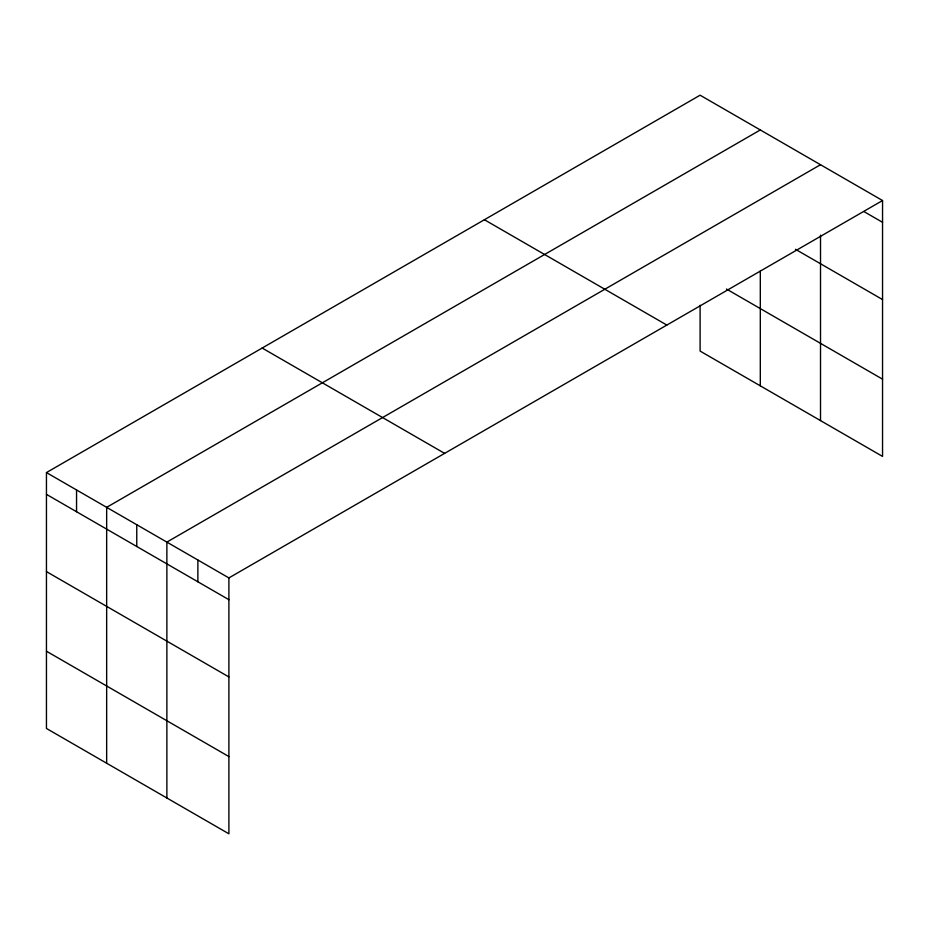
<?xml version="1.0" encoding="UTF-8"?>
<svg xmlns="http://www.w3.org/2000/svg" width="929" height="929" viewBox="0 0 929 929"><rect width="100%" height="100%" fill="white"/><g stroke="black" fill="none" stroke-linecap="round" stroke-linejoin="round"><path stroke-width="1.39" d="M820.516 235.142L820.516 420.605M700.106 305.304L700.106 351.081L882.55 456.418L882.55 200.536L700.106 95.199L46.45 472.582L46.45 728.464L228.894 833.801L228.894 577.919L46.45 472.582M760.305 129.955L106.661 507.339L106.661 763.232M820.516 164.712L166.872 542.095L166.872 797.988M228.894 577.919L882.55 200.536M863.935 211.568L882.55 222.31M795.433 249.274L882.55 299.568M726.443 289.035L882.55 379.171M484.392 219.732L666.848 325.069M262.152 348.038L444.608 453.375M46.45 494.356L228.894 599.693M46.45 571.614L228.894 676.951M46.45 651.217L228.894 756.554M760.305 270.966L760.305 385.849M197.877 560.001L197.877 581.786M136.76 524.722L136.76 546.507M76.55 489.955L76.55 511.74"/></g></svg>
